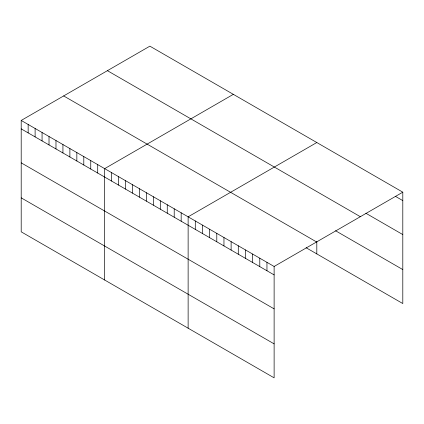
<?xml version="1.0" encoding="UTF-8"?>
<svg xmlns="http://www.w3.org/2000/svg" width="424" height="424" viewBox="0 0 424 424"><rect width="100%" height="100%" fill="white"/><g stroke="black" fill="none" stroke-linecap="round" stroke-linejoin="round"><path stroke-width="0.64" d="M21.2 120.448L274.121 266.473L274.121 377.842L21.2 231.822L21.2 120.448L149.879 46.158L402.8 192.178L402.8 303.552L306.107 247.727M233.343 94.345L104.664 168.635L104.664 280.01M316.808 142.533L188.129 216.823L188.129 328.197M274.121 266.473L402.8 192.178M395.634 196.466L402.8 200.6M365.87 213.251L402.8 234.573M107.415 70.675L360.336 216.696M335.548 230.751L402.8 269.579M63.664 95.935L316.585 241.956M21.2 128.87L274.121 274.895M21.2 162.843L274.121 308.868M21.2 197.849L274.121 343.869M316.808 241.548L316.808 253.902M266.956 262.334L266.956 270.756M259.79 258.195L259.79 266.622M252.625 254.061L252.625 262.483M245.459 249.922L245.459 258.343M238.288 245.788L238.288 254.209M231.122 241.648L231.122 250.07M223.957 237.509L223.957 245.931M216.791 233.375L216.791 241.797M209.626 229.236L209.626 237.657M202.46 225.096L202.46 233.523M195.294 220.962L195.294 229.384M181.17 212.811L181.17 221.233M174.216 208.793L174.216 217.215M167.263 204.776L167.263 213.198M160.309 200.764L160.309 209.186M153.35 196.747L153.35 205.168M146.397 192.729L146.397 201.151M139.443 188.717L139.443 197.139M132.484 184.7L132.484 193.121M125.531 180.682L125.531 189.104M118.577 176.67L118.577 185.092M111.618 172.653L111.618 181.075M97.711 164.623L97.711 173.045M90.752 160.606L90.752 169.028M83.798 156.589L83.798 165.01M76.845 152.576L76.845 160.998M69.886 148.559L69.886 156.981M62.932 144.542L62.932 152.963M55.979 140.529L55.979 148.951M49.02 136.512L49.02 144.934M42.066 132.495L42.066 140.916M35.113 128.483L35.113 136.904M28.154 124.465L28.154 132.887"/></g></svg>
